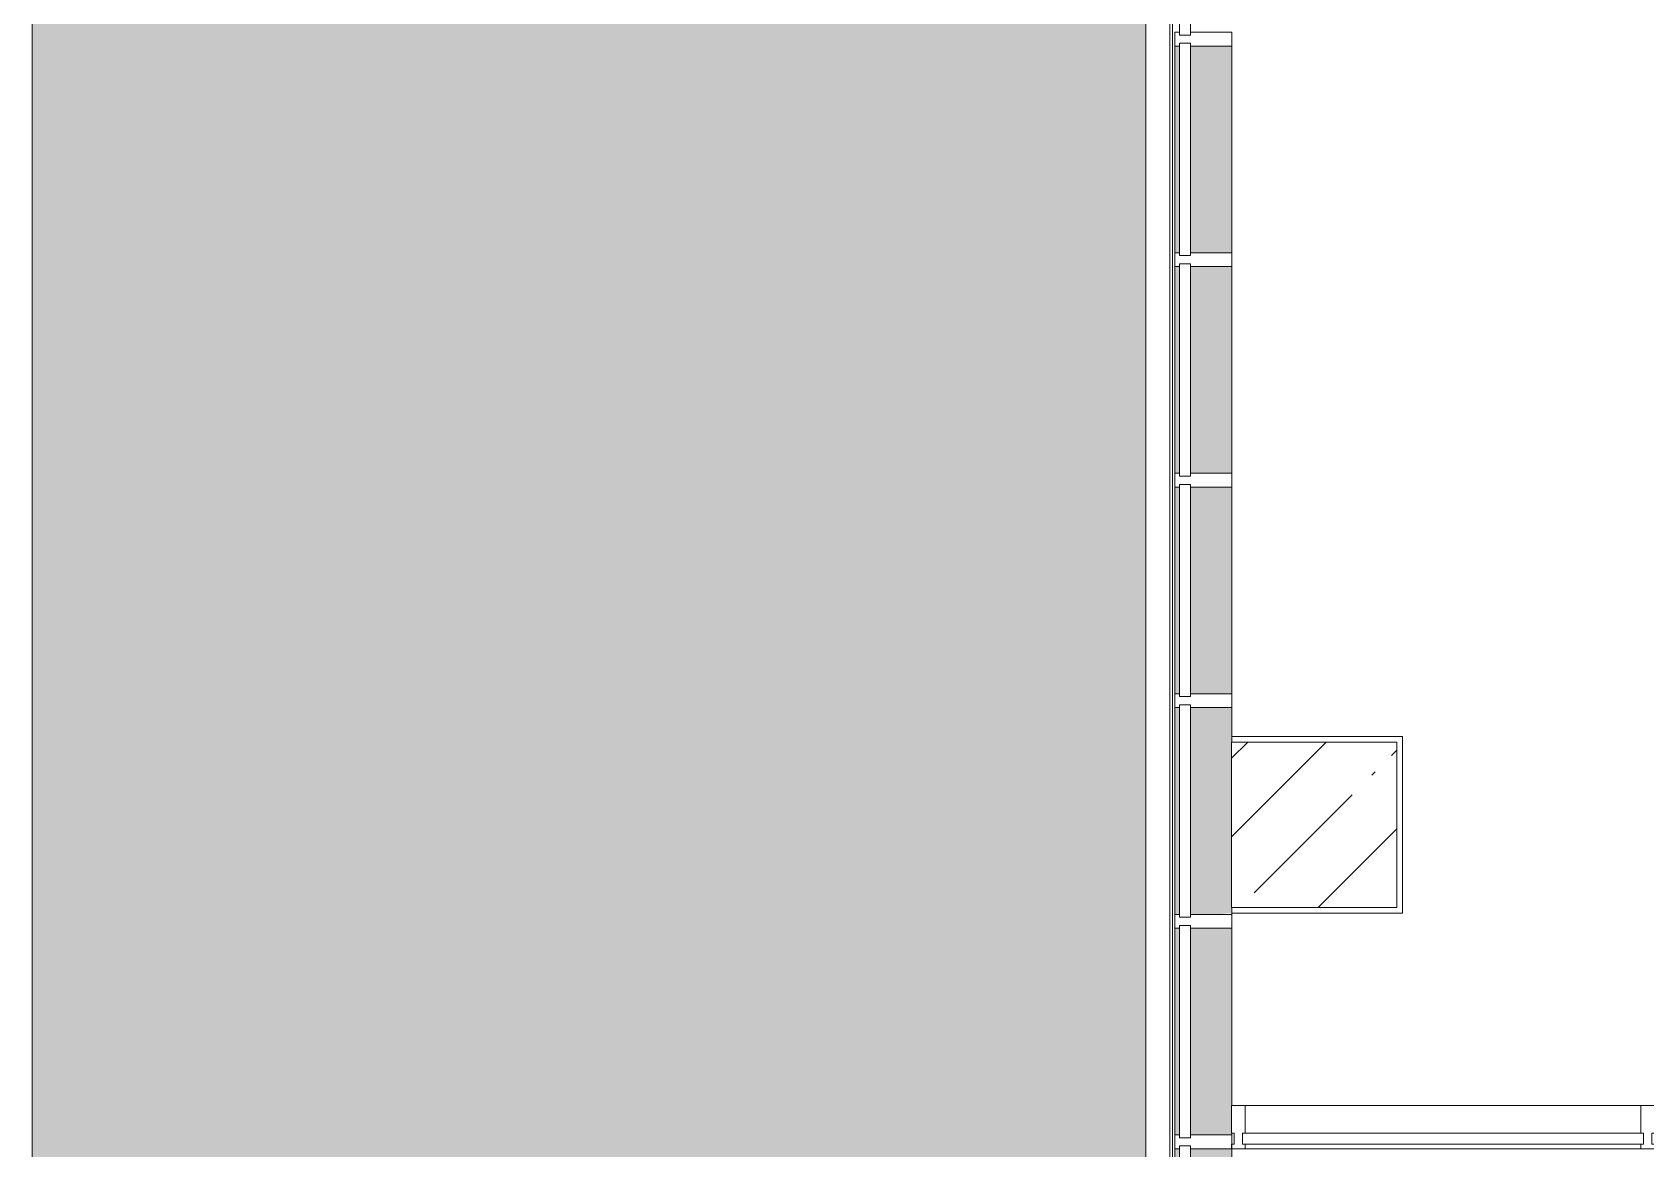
# Model space of a CAD drawing. Header units: millimetres. Extents: x 3991 to 282775, y -8553 to 29560.
# Drawn here: x 148525 to 154378, y 20725 to 24775 of the extents above; entities that cross this region are included whole.
import ezdxf

# ---------------------------------------------------------------- set-up
doc = ezdxf.new("R2010")
doc.units = ezdxf.units.MM
for name, color, linetype, lineweight in [('A-DETL-3', 7, 'Continuous', 5), ('A-GLAZ-CURT-2', 7, 'Continuous', 5), ('A-GLAZ-CWMG-2', 7, 'Continuous', 5), ('S-COLS', 7, 'Continuous', 5)]:
    doc.layers.add(name, color=color, linetype=linetype, lineweight=lineweight)
for name, color, linetype, lineweight, true_color in [('A-DETL-GENF-2', 7, 'Continuous', 9, 0xeeeeee), ('A-DETL-GENF-4', 7, 'Continuous', 5, 0xaaaaaa), ('A-DETL-GENF-5', 7, 'Continuous', 5, 0xe2e2e2), ('A-DOOR-3', 7, 'Continuous', 5, 0xaaaaaa), ('A-FLOR-1', 7, 'Continuous', 5, 0xaaaaaa), ('A-GLAZ-CWMG-3', 7, 'Continuous', 5, 0x383e42)]:
    doc.layers.add(name, color=color, linetype=linetype, lineweight=lineweight, true_color=true_color)

# ---------------------------------------------------------------- blocks, each defined once
blk = doc.blocks.new('Системная панель - Стекло - 40мм-23998914-Общий план 1 этажа с размещением фрагментов 1_1-1_9')
at = {"layer": 'A-GLAZ-CURT-2'}
for p, q in [((385, 40), (-385, 40)), ((-385, 40), (-385, 0)), ((-385, 0), (385, 0)), ((385, 0), (385, 40))]:
    blk.add_line(p, q, dxfattribs=at)
blk = doc.blocks.new('Прямоугольный импост - Импост структурный с накладкой - 190мм-23186010-Общий план 1 этажа с размещением фрагментов 1_1-1_9')
at = {"layer": 'A-GLAZ-CWMG-3'}
for points in [[(3861.1, 23175.1), (3871.1, 23175.1), (3871.1, 23925.1), (3854.1, 23925.1), (3854.1, 23175.1)], [(4006.1, 23175.1), (4061.1, 23175.1), (4060, 23925.1), (3911.1, 23925.1), (3911.1, 23175.1)]]:
    blk.add_hatch(color=256, dxfattribs=at).paths.add_polyline_path(points)
at = {"layer": 'A-GLAZ-CWMG-2'}
for p, q in [((3854.1, 23175.1), (3854.1, 23925.1)), ((4061.1, 23175.1), (4061.1, 23925.1))]:
    blk.add_line(p, q, dxfattribs=at)
blk = doc.blocks.new('Прямоугольный импост - Импост структурный с накладкой - 190мм-22862219-Общий план 1 этажа с размещением фрагментов 1_1-1_9')
at = {"layer": 'A-GLAZ-CWMG-2'}
for p, q in [((-25, 0), (-25, 17)), ((-25, 17), (25, 17)), ((-15, 0), (-25, 0)), ((-15, -40), (-15, 0)), ((25, 0), (15, 0)), ((15, 0), (15, -40)), ((25, 17), (25, 0)), ((-25, -190), (-25, -40)), ((-25, -40), (-15, -40)), ((15, -40), (25, -40)), ((25, -40), (25, -190)), ((25, -190), (-25, -190))]:
    blk.add_line(p, q, dxfattribs=at)
blk = doc.blocks.new('Системная панель - Стекло - 40мм-V123-Общий план 1 этажа с размещением фрагментов 1_1-1_9')
at = {"layer": 'A-GLAZ-CURT-2'}
for p, q in [((385, 40), (-385, 40)), ((-385, 40), (-385, 0)), ((-385, 0), (385, 0)), ((385, 0), (385, 40))]:
    blk.add_line(p, q, dxfattribs=at)
blk = doc.blocks.new('Системная панель - Стекло - 40мм-V124-Общий план 1 этажа с размещением фрагментов 1_1-1_9')
at = {"layer": 'A-GLAZ-CURT-2'}
h = blk.add_hatch(dxfattribs=at)
h.set_pattern_fill('FP_97', color=256, style=0, pattern_type=2)
h.set_pattern_definition([(135, (23850.1, -4371.1), (-1414.21, -1414.21), [1000, -3000]), (135, (24350.1, -5371.1), (-1414.21, -1414.21), [3000, -1000]), (135, (24850.1, -3371.1), (-1414.21, -1414.21), [1000, -3000])])
h.paths.add_polyline_path([(385, 15), (385, 40), (-385, 38.9), (-385, 0), (385, 0)])
for p, q in [((385, 40), (-385, 40)), ((-385, 40), (-385, 0)), ((-385, 0), (385, 0)), ((385, 0), (385, 40))]:
    blk.add_line(p, q, dxfattribs=at)
blk = doc.blocks.new('Системная панель - Стекло - 40мм-23189506-Общий план 1 этажа с размещением фрагментов 1_1-1_9')
at = {"layer": 'A-GLAZ-CURT-2'}
for p, q in [((727.5, 40), (-727.5, 40)), ((-727.5, 40), (-727.5, 0)), ((-727.5, 0), (727.5, 0)), ((727.5, 0), (727.5, 40))]:
    blk.add_line(p, q, dxfattribs=at)
blk = doc.blocks.new('Прямоугольный импост - Импост структурный с накладкой - 160мм-19877847-Общий план 1 этажа с размещением фрагментов 1_1-1_9')
at = {"layer": 'A-GLAZ-CWMG-2'}
for p, q in [((0, 17), (-50, 17)), ((-50, 17), (-50, 0)), ((-50, 0), (-40, 0)), ((-40, 0), (-40, -40)), ((-10, -40), (-10, 0)), ((-10, 0), (0, 0)), ((0, 0), (0, 17)), ((-40, -40), (-50, -40)), ((-50, -40), (-50, -140)), ((0, -40), (-10, -40)), ((0, -140), (0, -40)), ((-50, -140), (0, -140))]:
    blk.add_line(p, q, dxfattribs=at)
blk = doc.blocks.new('Системная панель - Стекло - 40мм-V149-Общий план 1 этажа с размещением фрагментов 1_1-1_9')
at = {"layer": 'A-GLAZ-CURT-2'}
h = blk.add_hatch(dxfattribs=at)
h.set_pattern_fill('FP_112', color=256, style=0, pattern_type=2)
h.set_pattern_definition([(135, (24650.1, -4371.1), (-1414.21, -1414.21), [1000, -3000]), (135, (25150.1, -5371.1), (-1414.21, -1414.21), [3000, -1000]), (135, (25650.1, -3371.1), (-1414.21, -1414.21), [1000, -3000])])
h.paths.add_polyline_path([(385, 38.9), (385, 40), (-385, 38.9), (-385, 0), (385, 0), (385, 15)])
for p, q in [((385, 40), (-385, 40)), ((-385, 40), (-385, 0)), ((-385, 0), (385, 0)), ((385, 0), (385, 40))]:
    blk.add_line(p, q, dxfattribs=at)
blk = doc.blocks.new('Прямоугольный импост - Импост структурный с накладкой - 160мм-23189503-Общий план 1 этажа с размещением фрагментов 1_1-1_9')
at = {"layer": 'A-GLAZ-CWMG-2'}
for p, q in [((5545, 20882), (4110, 20882)), ((5545, 20725), (4110, 20725))]:
    blk.add_line(p, q, dxfattribs=at)
blk = doc.blocks.new('Системная панель - Стекло - 40мм-23998919-Общий план 1 этажа с размещением фрагментов 1_1-1_9')
at = {"layer": 'A-GLAZ-CURT-2'}
for p, q in [((385, 40), (-385, 40)), ((-385, 40), (-385, 0)), ((385, 0), (385, 40)), ((-385, 0), (385, 0))]:
    blk.add_line(p, q, dxfattribs=at)
blk = doc.blocks.new('Прямоугольный импост - Импост структурный с накладкой - 190мм-23188961-Общий план 1 этажа с размещением фрагментов 1_1-1_9')
at = {"layer": 'A-GLAZ-CWMG-3'}
for points in [[(3854.1, 21150.1), (3871.1, 21150.1), (3871.1, 21525.1), (3854.1, 21525.1)], [(4060, 21150.1), (4061.1, 21150.1), (4060, 21525.1), (3911.1, 21525.1), (3911.1, 21150.1), (4031.1, 21150.1)]]:
    blk.add_hatch(color=256, dxfattribs=at).paths.add_polyline_path(points)
at = {"layer": 'A-GLAZ-CWMG-2'}
for p, q in [((3854.1, 21150.1), (3854.1, 21525.1)), ((4061.1, 21150.1), (4061.1, 21525.1))]:
    blk.add_line(p, q, dxfattribs=at)
blk = doc.blocks.new('Прямоугольный импост - Импост структурный с накладкой - 190мм-23190277-Общий план 1 этажа с размещением фрагментов 1_1-1_9')
at = {"layer": 'A-GLAZ-CWMG-3'}
for points in [[(3861.1, 19950.1), (3871.1, 19950.1), (3871.1, 20725.1), (3854.1, 20725.1), (3854.1, 19950.1)], [(4006.1, 19950.1), (4061.1, 19950.1), (4060, 20725.1), (3911.1, 20725), (3911.1, 19950.1)], [(3871.1, 19950.1), (3911.1, 19950.1), (3910, 20627.1), (3871.1, 20627.1), (3871.1, 20341.6)]]:
    blk.add_hatch(color=256, dxfattribs=at).paths.add_polyline_path(points)
at = {"layer": 'A-GLAZ-CWMG-2'}
for p, q in [((3854.1, 19950.1), (3854.1, 20725.1)), ((4061.1, 19950.1), (4061.1, 20725.1)), ((3871.1, 19950.1), (3871.1, 20627.1)), ((3911.1, 19950.1), (3911.1, 20627.1))]:
    blk.add_line(p, q, dxfattribs=at)
blk = doc.blocks.new('Прямоугольный импост - Импост структурный с накладкой - 190мм-23188962-Общий план 1 этажа с размещением фрагментов 1_1-1_9')
at = {"layer": 'A-GLAZ-CWMG-3'}
for points in [[(3861.1, 20775.1), (3871.1, 20775.1), (3871.1, 21150.1), (3854.1, 21150.1), (3854.1, 20775.1)], [(4031.1, 20775.1), (4061.1, 20775.1), (4060, 21150.1), (3911.1, 21150.1), (3911.1, 20775.1), (4006.1, 20775.1)]]:
    blk.add_hatch(color=256, dxfattribs=at).paths.add_polyline_path(points)
at = {"layer": 'A-GLAZ-CWMG-2'}
for p, q in [((3854.1, 20775.1), (3854.1, 21150.1)), ((4061.1, 20882), (4061.1, 21150.1)), ((4061.1, 20775.1), (4061.1, 20782))]:
    blk.add_line(p, q, dxfattribs=at)
blk = doc.blocks.new('Прямоугольный импост - Импост структурный с накладкой - 190мм-V133-Общий план 1 этажа с размещением фрагментов 1_1-1_9')
at = {"layer": 'A-GLAZ-CWMG-2'}
for p, q in [((-25, 0), (-25, 17)), ((-25, 17), (25, 17)), ((-15, 0), (-25, 0)), ((-15, -40), (-15, 0)), ((25, 17), (25, 0)), ((-25, -190), (-25, -40)), ((-25, -40), (-15, -40)), ((25, -40), (25, -190)), ((25, -190), (-25, -190))]:
    blk.add_line(p, q, dxfattribs=at)
blk = doc.blocks.new('Прямоугольный импост - Импост структурный с накладкой - 160мм-19877843-Общий план 1 этажа с размещением фрагментов 1_1-1_9')
at = {"layer": 'A-GLAZ-CWMG-2'}
for p, q in [((-25, 0), (-25, 17)), ((-25, 17), (25, 17)), ((-15, 0), (-25, 0)), ((-15, -40), (-15, 0)), ((25, 0), (15, 0)), ((15, 0), (15, -40)), ((25, 17), (25, 0)), ((-25, -140), (-25, -40)), ((-25, -40), (-15, -40)), ((15, -40), (25, -40)), ((25, -40), (25, -140)), ((25, -140), (-25, -140))]:
    blk.add_line(p, q, dxfattribs=at)
blk = doc.blocks.new('BSC_Колонна _Прямоугольная - 600х600-V212-Общий план 1 этажа с размещением фрагментов 1_1-1_9')
at = {"layer": 'S-COLS'}
h = blk.add_hatch(dxfattribs=at)
h.set_pattern_fill('FP_164', color=256, style=0, pattern_type=2)
h.set_pattern_definition([(45, (-4360, -21900), (-285.123, 285.123), []), (45, (-4074.88, -21900), (-285.123, 285.123), [504.031, -100.806, 16.764, -84.042])])
h.paths.add_polyline_path([(44.3, -300), (300, -300), (300, 300), (-300, 300), (-300, -300)])
for p, q in [((300, 300), (-300, 300)), ((-300, 300), (-300, -300)), ((300, -300), (300, 300)), ((-300, -300), (300, -300))]:
    blk.add_line(p, q, dxfattribs=at)
blk = doc.blocks.new('Системная панель - Стекло - 40мм-V228-Общий план 1 этажа с размещением фрагментов 1_1-1_9')
at = {"layer": 'A-GLAZ-CURT-2'}
for p, q in [((385, 40), (-385, 40)), ((-385, 40), (-385, 0)), ((-385, 0), (385, 0)), ((385, 0), (385, 40))]:
    blk.add_line(p, q, dxfattribs=at)
blk = doc.blocks.new('Прямоугольный импост - Импост структурный с накладкой - 190мм-V229-Общий план 1 этажа с размещением фрагментов 1_1-1_9')
at = {"layer": 'A-GLAZ-CWMG-3'}
for points in [[(3861.1, 21575.1), (3871.1, 21575.1), (3871.1, 22325.1), (3854.1, 22325.1), (3854.1, 21575.1)], [(4006.1, 21575.1), (4061.1, 21580), (4060, 22325.1), (3911.1, 22325.1), (3911.1, 21575.1)]]:
    blk.add_hatch(color=256, dxfattribs=at).paths.add_polyline_path(points)
at = {"layer": 'A-GLAZ-CWMG-2'}
for p, q in [((3854.1, 21575.1), (3854.1, 22325.1)), ((4061.1, 22200), (4061.1, 22325.1)), ((4061.1, 21575.1), (4061.1, 21600))]:
    blk.add_line(p, q, dxfattribs=at)
blk = doc.blocks.new('Прямоугольный импост - Импост структурный с накладкой - 170мм-23186685-Общий план 1 этажа с размещением фрагментов 1_1-1_9')
at = {"layer": 'A-GLAZ-CWMG-2'}
for p, q in [((3836.1, 20672.1), (3836.1, 27150.1)), ((3846.1, 20672.1), (3846.1, 27150.1))]:
    blk.add_line(p, q, dxfattribs=at)
blk = doc.blocks.new('Дверь_Витражная_СКБ_2Ст - ВН-1_ ДВН_ДАО_Главный вход_1800 в свету 3-31912953-Общий план 1 этажа с размещением фрагментов 1_1-1_9')
at = {"layer": 'A-DETL-GENF-5'}
for points in [[(-777, -17), (-822, -17), (-822, -554), (-777, -554), (-777, -25)], [(768, -17), (723, -17), (723, -1000), (768, -1000), (768, -25)]]:
    blk.add_hatch(color=256, dxfattribs=at).paths.add_polyline_path(points)
at = {"layer": 'A-DETL-GENF-4'}
for p, q in [((732, 40), (732, 0)), ((732, 40), (732, 0)), ((-822, -554), (-822, -17)), ((-822, -17), (-822, -554)), ((-777, -554), (-777, -17)), ((-777, -554), (-777, -17)), ((723, -1000), (723, -17)), ((723, -17), (723, -1000)), ((768, -1000), (768, -17)), ((768, -1000), (768, -17)), ((-822, -80), (-777, -80)), ((-812, -474), (-812, -80)), ((-768, -474), (-768, -80)), ((714, -920), (714, -80)), ((768, -80), (723, -80)), ((758, -920), (758, -80)), ((-822, -474), (-777, -474)), ((-822, -554), (-777, -554)), ((-822, -554), (-777, -554)), ((768, -920), (723, -920)), ((768, -1000), (723, -1000)), ((723, -1000), (768, -1000))]:
    blk.add_line(p, q, dxfattribs=at)
at = {"layer": 'A-DOOR-3'}
for p, q in [((-885, 40), (-777, 40)), ((-885, 0), (-885, 40)), ((-777, 40), (-777, 0)), ((777, 40), (885, 40)), ((777, 0), (777, 40)), ((885, 40), (885, 0)), ((-777, 0), (-885, 0)), ((-822, -554), (-822, -17)), ((732, -1000), (732, -17)), ((885, 0), (777, 0))]:
    blk.add_line(p, q, dxfattribs=at)
for centre, radius, start, end in [((-822, 0), 554, 270, 358.19581), ((732, 0), 1000, 180.98524, 270)]:
    blk.add_arc(centre, radius, start, end, dxfattribs=at)

msp = doc.modelspace()

# ---------------------------------------------------------------- hatches: boundary and pattern name
at = {"layer": 'A-DETL-GENF-2'}
msp.add_hatch(color=256, dxfattribs=at).paths.add_polyline_path([(148525.1, 15380), (152564.2, 15380), (152564.2, 16073.1), (152112.2, 16073.1), (152112.2, 16118.1), (152564.2, 16118.1), (152564.2, 17618.1), (151666.2, 17618.1), (151666.2, 17663.1), (152564.2, 17663.1), (152564.2, 19082.1), (151686.2, 19082.1), (151686.2, 19127.1), (152564.2, 19127.1), (152564.2, 20627.1), (152132.2, 20627.1), (152132.2, 20672.1), (152564.2, 20672.1), (152564.2, 27252), (148525.1, 27252), (148525.1, 15524.8)])

# ---------------------------------------------------------------- linework, layer by layer
at = {"layer": 'A-DETL-3'}
for p, q in [((148525.1, 27252), (148525.1, 15380)), ((152564.2, 15380), (152564.2, 27252))]:
    msp.add_line(p, q, dxfattribs=at)
at = {"layer": 'A-FLOR-1'}
for p, q in [((152876.2, 22220), (153495.1, 22220)), ((153495.1, 22220), (153495.1, 21580)), ((153495.1, 21580), (152876.2, 21580))]:
    msp.add_line(p, q, dxfattribs=at)

# ---------------------------------------------------------------- block references
at = {"layer": 'A-DOOR-3', "rotation": 269.9999999999999}
msp.add_blockref('Дверь_Витражная_СКБ_2Ст - ВН-1_ ДВН_ДАО_Главный вход_1800 в свету 3-31912953-Общий план 1 этажа с размещением фрагментов 1_1-1_9', (152686.2, 19850.1), dxfattribs=at)
at = {"layer": 'A-GLAZ-CURT-2', "rotation": 269.9999999999999}
for name, p in [('Системная панель - Стекло - 40мм-V149-Общий план 1 этажа с размещением фрагментов 1_1-1_9', (152686.2, 25150.1)), ('Системная панель - Стекло - 40мм-V124-Общий план 1 этажа с размещением фрагментов 1_1-1_9', (152686.2, 24350.1)), ('Системная панель - Стекло - 40мм-23998914-Общий план 1 этажа с размещением фрагментов 1_1-1_9', (152686.2, 23550.1)), ('Системная панель - Стекло - 40мм-V123-Общий план 1 этажа с размещением фрагментов 1_1-1_9', (152686.2, 22750.1)), ('Системная панель - Стекло - 40мм-V228-Общий план 1 этажа с размещением фрагментов 1_1-1_9', (152686.2, 21950.1)), ('Системная панель - Стекло - 40мм-23998919-Общий план 1 этажа с размещением фрагментов 1_1-1_9', (152686.2, 21150.1))]:
    msp.add_blockref(name, p, dxfattribs=at)
at = {"layer": 'A-GLAZ-CURT-2'}
msp.add_blockref('Системная панель - Стекло - 40мм-23189506-Общий план 1 этажа с размещением фрагментов 1_1-1_9', (153642.6, 20742), dxfattribs=at)
at = {"layer": 'A-GLAZ-CWMG-2'}
for name, p in [('Прямоугольный импост - Импост структурный с накладкой - 170мм-23186685-Общий план 1 этажа с размещением фрагментов 1_1-1_9', (148815.1, 0)), ('Прямоугольный импост - Импост структурный с накладкой - 190мм-23186010-Общий план 1 этажа с размещением фрагментов 1_1-1_9', (148815.1, 800)), ('Прямоугольный импост - Импост структурный с накладкой - 190мм-23186010-Общий план 1 этажа с размещением фрагментов 1_1-1_9', (148815.1, 0)), ('Прямоугольный импост - Импост структурный с накладкой - 190мм-23186010-Общий план 1 этажа с размещением фрагментов 1_1-1_9', (148815.1, -800)), ('Прямоугольный импост - Импост структурный с накладкой - 190мм-V229-Общий план 1 этажа с размещением фрагментов 1_1-1_9', (148815.1, 0)), ('Прямоугольный импост - Импост структурный с накладкой - 190мм-23188961-Общий план 1 этажа с размещением фрагментов 1_1-1_9', (148815.1, 0)), ('Прямоугольный импост - Импост структурный с накладкой - 190мм-23188962-Общий план 1 этажа с размещением фрагментов 1_1-1_9', (148815.1, 0)), ('Прямоугольный импост - Импост структурный с накладкой - 160мм-23189503-Общий план 1 этажа с размещением фрагментов 1_1-1_9', (148815.1, 0)), ('Прямоугольный импост - Импост структурный с накладкой - 190мм-23190277-Общий план 1 этажа с размещением фрагментов 1_1-1_9', (148815.1, 0))]:
    msp.add_blockref(name, p, dxfattribs=at)
at = {"layer": 'A-GLAZ-CWMG-2', "extrusion": (0, 0, -1)}
for name, p, rotation in [('Прямоугольный импост - Импост структурный с накладкой - 190мм-22862219-Общий план 1 этажа с размещением фрагментов 1_1-1_9', (-152686.2, 24750.1), 270.0000000000001), ('Прямоугольный импост - Импост структурный с накладкой - 190мм-22862219-Общий план 1 этажа с размещением фрагментов 1_1-1_9', (-152686.2, 23950.1), 270.0000000000001), ('Прямоугольный импост - Импост структурный с накладкой - 190мм-22862219-Общий план 1 этажа с размещением фрагментов 1_1-1_9', (-152686.2, 23150.1), 270.0000000000001), ('Прямоугольный импост - Импост структурный с накладкой - 190мм-22862219-Общий план 1 этажа с размещением фрагментов 1_1-1_9', (-152686.2, 22350.1), 270.0000000000001), ('Прямоугольный импост - Импост структурный с накладкой - 190мм-22862219-Общий план 1 этажа с размещением фрагментов 1_1-1_9', (-152686.2, 21550.1), 270.0000000000001), ('Прямоугольный импост - Импост структурный с накладкой - 160мм-19877843-Общий план 1 этажа с размещением фрагментов 1_1-1_9', (-154385.1, 20742), 180), ('Прямоугольный импост - Импост структурный с накладкой - 190мм-V133-Общий план 1 этажа с размещением фрагментов 1_1-1_9', (-152686.2, 20750.1), 270.0000000000001)]:
    msp.add_blockref(name, p, dxfattribs=dict(at, rotation=rotation))
at = {"layer": 'A-GLAZ-CWMG-2', "rotation": 180}
msp.add_blockref('Прямоугольный импост - Импост структурный с накладкой - 160мм-19877847-Общий план 1 этажа с размещением фрагментов 1_1-1_9', (152875.1, 20742), dxfattribs=at)
at = {"layer": 'S-COLS'}
msp.add_blockref('BSC_Колонна _Прямоугольная - 600х600-V212-Общий план 1 этажа с размещением фрагментов 1_1-1_9', (153175.1, 21900), dxfattribs=at)

doc.saveas('drawing.dxf')
